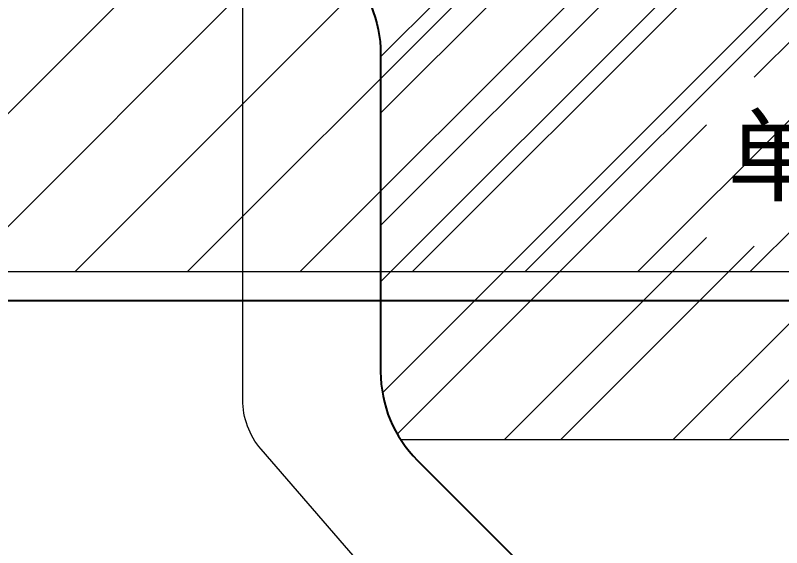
# Model space of a CAD drawing. Header units: millimetres. Extents: x 1845 to 2650, y -178 to 579.
# Drawn here: x 2457.168 to 2460.226, y 280.838 to 282.962 of the extents above; entities that cross this region are included whole.
import ezdxf

# ---------------------------------------------------------------- set-up
doc = ezdxf.new("R2010")
doc.units = ezdxf.units.MM
doc.layers.get('0').update_dxf_attribs({"lineweight": 5})
doc.layers.add('BHM', color=201, linetype='Continuous')
for name, color, linetype, lineweight in [('CG', 6, 'Continuous', 5), ('COF', 4, 'Continuous', 5), ('TFPC', 50, 'Continuous', 5)]:
    doc.layers.add(name, color=color, linetype=linetype, lineweight=lineweight)
doc.styles.add('汉字', font='')
doc.styles.get('汉字').set_extended_font_data('SimSun')

# ---------------------------------------------------------------- blocks, each defined once
blk = doc.blocks.new('R196GRK-001-CVL-V01-A')
at = {"layer": 'CG', "linetype": 'Continuous'}
h = blk.add_hatch(dxfattribs=at)
h.set_pattern_fill('ANSI31', color=256, scale=0.1, style=0)
edge = h.paths.add_edge_path(flags=16)
edge.add_line((2173.2977, 305.6313), (2188.0627, 305.6313))
edge.add_arc((2188.0627, 297.2313), 8.4, 0, 90, ccw=False)
edge.add_line((2196.4627, 297.2313), (2196.4627, 274.3283))
edge.add_arc((2189.1627, 274.3283), 7.3, 270, 360, ccw=False)
edge.add_line((2189.1627, 267.0283), (2172.1977, 267.0283))
edge.add_arc((2172.1977, 274.3283), 7.3, 180, 270, ccw=False)
edge.add_line((2164.8977, 274.3283), (2164.8977, 297.2313))
edge.add_arc((2173.2977, 297.2313), 8.4, 90, 180, ccw=False)
edge = h.paths.add_edge_path()
edge.add_line((2163.0002, 298.0148), (2163.0002, 273.5448))
edge.add_arc((2172.8002, 273.5448), 9.8, 180, 270)
edge.add_line((2172.8002, 263.7448), (2188.5602, 263.7448))
edge.add_arc((2188.5602, 273.5448), 9.8, 270, 360)
edge.add_line((2198.3602, 273.5448), (2198.3602, 298.0148))
edge.add_arc((2188.5602, 298.0148), 9.8, 0, 90)
edge.add_line((2188.5602, 307.8148), (2172.8002, 307.8148))
edge.add_arc((2172.8002, 298.0148), 9.8, 90, 180)
at = {"layer": 'CG', "color": 1, "linetype": 'Continuous'}
blk.add_lwpolyline([(2163.0002, 298.0148), (2163.0002, 273.5448, 0.414214), (2172.8002, 263.7448), (2188.5602, 263.7448, 0.414214), (2198.3602, 273.5448), (2198.3602, 298.0148, 0.414214), (2188.5602, 307.8148), (2172.8002, 307.8148, 0.414214)], format="xyb", close=True, dxfattribs=at)

msp = doc.modelspace()

# ---------------------------------------------------------------- hatches: boundary and pattern name
at = {"lineweight": 5}
h = msp.add_hatch(dxfattribs=at)
h.set_pattern_fill('ANSI32', color=251, scale=0.05)
h.set_pattern_definition([(45, (503.63317, 16.31634), (-0.3367596, 0.3367596), []), (45, (503.85767, 16.31634), (-0.3367596, 0.3367596), [])])
edge = h.paths.add_edge_path()
edge.add_line((2462.7722, 283.1613), (2462.9425, 283.3316))
edge.add_arc((2463.2961, 282.9781), 0.5, 122.0684, 135, ccw=False)
edge.add_arc((2462.4734, 275.2923), 8.1286, 86.06965, 91.40403)
edge.add_line((2462.2743, 283.4185), (2458.3078, 283.4185))
edge.add_arc((2458.3334, 283.3569), 0.0666, 112.5787, 185.6789)
edge.add_arc((2458.0151, 282.9185), 0.5, 45, 59.7403, ccw=False)
edge.add_line((2458.3686, 283.272), (2458.4793, 283.1613))
edge.add_arc((2458.1258, 282.8078), 0.5, 0, 45, ccw=False)
edge.add_line((2458.6258, 282.8078), (2458.6258, 281.5399))
edge.add_arc((2459.1258, 281.5399), 0.5, 180, 212.8759)
edge.add_line((2458.7059, 281.2685), (2464.0549, 281.2685))
edge.add_arc((2462.3038, 273.1553), 8.3, 77.82079, 80.42704)
edge.add_arc((2463.8505, 282.3258), 1, 228.4043, 260.427, ccw=False)
edge.add_arc((2465.5647, 284.2568), 3.5822, 217.693, 228.4043, ccw=False)
edge.add_arc((2463.1258, 282.3723), 0.5, 180, 217.693, ccw=False)
edge.add_line((2462.6258, 282.3723), (2462.6258, 282.8078))
edge.add_arc((2463.1258, 282.8078), 0.5, 135, 180, ccw=False)
h.paths.add_polyline_path([(2459.9254, 282.0413), (2461.2653, 282.0413), (2461.2653, 282.7148), (2459.9254, 282.7148)], flags=16)

# ---------------------------------------------------------------- linework, layer by layer
at = {"color": 251, "lineweight": 5}
msp.add_line((2464.0549, 281.2685), (2458.7059, 281.2685), dxfattribs=at)
at = {"layer": 'BHM', "linetype": 'Continuous'}
msp.add_lwpolyline([(2446.4593, 326.1245, 0.414214), (2436.5593, 316.2245), (2436.5593, 291.7245, 0.414214), (2446.4593, 281.8245), (2462.2193, 281.8245, 0.414214), (2472.1193, 291.7245), (2472.1193, 310.2245, -0.414214), (2473.1193, 311.2245), (2475.7193, 311.2245, 0.414214), (2476.7193, 312.2245), (2476.7193, 315.2245, 0.414214), (2475.7193, 316.2245), (2473.0733, 316.2245, -0.387554), (2472.0775, 317.1327, 0.387554), (2462.2193, 326.1245)], format="xyb", close=True, dxfattribs=at)
at = {"layer": 'COF', "linetype": 'Continuous'}
msp.add_lwpolyline([(2448.8942, 272.8331), (2459.7842, 272.8331, 0.414214), (2460.0842, 273.1331), (2460.0842, 275.2898, 0.267949), (2459.9842, 275.463), (2459.7893, 275.5756, -0.267949), (2459.6893, 275.7488), (2459.6893, 279.3393, 0.180243), (2459.6161, 279.5356), (2458.1487, 281.2314, -0.180243), (2458.0755, 281.4277), (2458.0755, 283.2485, -0.414214), (2458.1755, 283.3485), (2458.2478, 283.3485, 0.414214), (2458.3478, 283.4485), (2458.3478, 283.6485, 0.414214), (2458.1478, 283.8485), (2450.5308, 283.8485, 0.414214)], format="xyb", dxfattribs=at)
at = {"layer": 'TFPC', "linetype": 'Continuous', "lineweight": 25}
msp.add_lwpolyline([(2463.8708, 284.5185), (2457.3808, 284.5185, 0.414214), (2457.1808, 284.3185), (2457.1808, 283.6185, 0.414214), (2457.3808, 283.4185), (2458.0151, 283.4185, -0.198912), (2458.3686, 283.272), (2458.4793, 283.1613, -0.198912), (2458.6258, 282.8078), (2458.6258, 281.5399, 0.198912), (2458.7722, 281.1863), (2459.8964, 280.0622, -0.198912), (2460.1893, 279.3551), (2460.1893, 277.0827, 0.198912), (2460.3357, 276.7291)], format="xyb", dxfattribs=at)

# ---------------------------------------------------------------- block references
at = {"lineweight": 5}
msp.add_blockref('R196GRK-001-CVL-V01-A', (273.6591, 18.1946), dxfattribs=at)

# ---------------------------------------------------------------- texts
at = {"color": 251, "lineweight": 5, "insert": (2460.0081, 282.5527), "char_height": 0.3, "width": 4.488882, "attachment_point": 1, "style": '汉字'}
msp.add_mtext('{\\fMicrosoft YaHei|b0|i0|c134|p34;单层区}', dxfattribs=at)

doc.saveas('drawing.dxf')
